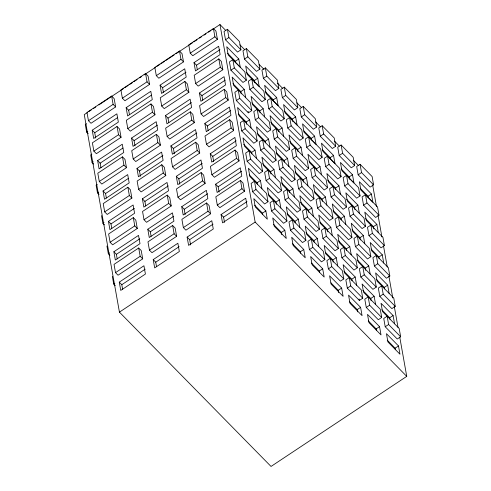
<?xml version="1.0" encoding="UTF-8"?>
<svg xmlns="http://www.w3.org/2000/svg" width="491" height="491" viewBox="0 0 491 491"><rect width="100%" height="100%" fill="white"/><g stroke="black" fill="none" stroke-linecap="round" stroke-linejoin="round"><path stroke-width="0.74" d="M111.641 96.07L86.981 112.439L88.454 120.718L90.982 123.29L115.643 106.921L114.17 98.642L111.641 96.07L113.114 104.35L115.643 106.921M145.569 73.546L120.903 89.921L122.382 98.2L124.904 100.772L149.571 84.397L148.098 76.123L145.569 73.546L147.042 81.825L149.571 84.397M179.497 51.027L154.831 67.402L156.31 75.675L158.832 78.253L183.499 61.878L182.02 53.599L179.497 51.027L180.97 59.307L183.499 61.878M213.425 28.509L188.759 44.877L190.232 53.157L192.76 55.728L217.421 39.36L215.948 31.08L213.425 28.509L214.898 36.788L217.421 39.36M87.441 112.513L84.256 114.63L119.436 312.141L271.032 466.45L406.744 376.37L399.76 337.17M88.718 111.666L91.265 109.978M93.18 108.707L95.727 107.013M98.912 104.902L123.757 88.411M125.033 87.564L128.219 85.446M129.495 84.599L132.68 82.488M133.951 81.641L137.136 79.53M139.69 77.836L141.598 76.565M144.145 74.877L155.616 67.261M156.887 66.42L160.078 64.303M161.349 63.456L164.534 61.344M165.811 60.497L174.09 54.998M176.005 53.728L192.57 42.735M193.841 41.888L197.026 39.777M199.579 38.083L201.488 36.813M204.035 35.125L205.95 33.854M208.497 32.16L211.044 30.473M212.321 29.626L219.968 24.55L225.878 30.571M88.454 120.718L113.114 104.35M122.382 98.2L147.042 81.825M156.31 75.675L180.97 59.307M190.232 53.157L214.898 36.788M227.425 29.27L224.031 31.516L225.504 39.796L237.558 52.064L240.946 49.812L239.473 41.532L227.425 29.27L228.898 37.543L240.946 49.812M86.422 123.72L85.293 124.469L86.655 132.134L88.214 133.718M225.504 39.796L228.898 37.543M86.655 132.134L87.785 131.379M92.21 130.201L116.876 113.832L118.349 122.112L93.683 138.48L92.21 130.201L94.738 132.773L95.677 138.045M126.138 107.682L150.798 91.314L152.278 99.593L127.611 115.962L126.138 107.682L128.667 110.254L129.471 114.771M160.066 85.164L184.726 68.795L186.206 77.075L161.539 93.443L160.066 85.164L162.595 87.736L163.399 92.253M193.994 62.645L218.655 46.277L220.128 54.556L195.467 70.925L193.994 62.645L196.517 65.217L197.321 69.734M94.738 132.773L117.502 117.662M128.667 110.254L151.431 95.144M162.595 87.736L185.991 72.208M196.517 65.217L219.919 49.689M117.054 126.457L92.388 142.826L93.867 151.105L96.389 153.677L121.056 137.302L119.583 129.029L117.054 126.457L118.527 134.73L121.056 137.302M150.983 103.932L126.316 120.307L127.795 128.587L130.318 131.158L154.984 114.784L153.505 106.504L150.983 103.932L152.456 112.212L154.984 114.784M184.911 81.414L160.244 97.789L161.717 106.062L164.246 108.634L188.912 92.265L187.433 83.986L184.911 81.414L186.384 89.693L188.912 92.265M218.833 58.895L194.172 75.264L195.645 83.544L198.174 86.115L222.834 69.747L221.361 61.467L218.833 58.895L220.312 67.175L222.834 69.747M246.372 48.554L242.977 50.806L244.457 59.086L256.505 71.355L259.899 69.102L258.426 60.823L246.372 48.554L247.851 56.833L259.899 69.102M93.867 151.105L118.527 134.73M127.795 128.587L152.456 112.212M161.717 106.062L186.384 89.693M195.645 83.544L220.312 67.175M232.838 59.65L229.444 61.903L230.917 70.182L242.971 82.451L246.359 80.199L244.886 71.919L232.838 59.65L234.311 67.93L246.359 80.199M91.835 154.106L90.706 154.855L92.069 162.515L93.628 164.104M235.662 62.738L235.398 61.228L238.786 58.975L226.738 46.713L228.211 54.992L240.265 67.255L238.786 58.975M244.457 59.086L247.851 56.833M230.917 70.182L234.311 67.93M92.069 162.515L93.198 161.766M97.623 160.588L122.284 144.219L123.763 152.498L99.096 168.867L97.623 160.588L100.152 163.159L100.956 167.677M131.551 138.069L156.212 121.7L157.691 129.98L133.024 146.349L131.551 138.069L134.08 140.641L135.019 145.913M165.479 115.551L190.14 99.182L191.613 107.461L166.952 123.83L165.479 115.551L168.002 118.122L168.812 122.64M199.407 93.032L224.068 76.664L225.541 84.937L200.88 101.312L199.407 93.032L201.93 95.604L202.734 100.121M100.152 163.159L122.916 148.049M134.08 140.641L157.476 125.113M168.002 118.122L191.404 102.594M201.93 95.604L225.332 80.07M122.468 156.838L97.801 173.213L99.28 181.492L101.803 184.064L126.469 167.689L124.99 159.415L122.468 156.838L123.941 165.117L126.469 167.689M156.396 134.319L131.729 150.694L133.202 158.967L135.731 161.539L160.397 145.17L158.918 136.891L156.396 134.319L157.869 142.599L160.397 145.17M190.318 111.801L165.657 128.169L167.13 136.449L169.659 139.021L194.319 122.652L192.846 114.372L190.318 111.801L191.797 120.08L194.319 122.652M224.246 89.282L199.585 105.651L201.058 113.93L203.587 116.502L228.247 100.133L226.774 91.854L224.246 89.282L225.725 97.562L228.247 100.133M265.324 67.844L261.93 70.096L263.403 78.376L275.457 90.639L278.845 88.392L277.372 80.113L265.324 67.844L266.797 76.123L278.845 88.392M251.785 78.941L248.391 81.193L249.87 89.472L261.918 101.741L265.312 99.489L263.839 91.209L251.785 78.941L253.258 87.22L265.312 99.489M99.28 181.492L123.941 165.117M133.202 158.967L157.869 142.599M167.13 136.449L191.797 120.08M201.058 113.93L225.725 97.562M97.249 184.493L96.119 185.242L97.482 192.902L99.041 194.491M254.749 82.776L254.344 80.518L257.738 78.265L245.684 66.003L247.163 74.282L259.211 86.545L257.738 78.265M241.21 93.873L240.805 91.614L244.199 89.362L232.151 77.099L233.624 85.379L250.3 102.306L251.773 110.585L248.378 112.838L236.331 100.569L234.858 92.29L238.252 90.037L239.725 98.317L251.773 110.585M263.403 78.376L266.797 76.123M249.87 89.472L253.258 87.22M236.331 100.569L239.725 98.317M97.482 192.902L98.611 192.153M103.036 190.974L127.697 174.606L129.176 182.885L104.509 199.254L103.036 190.974L105.565 193.546L106.369 198.063M136.964 168.456L161.625 152.087L163.104 160.367L138.437 176.735L136.964 168.456L139.493 171.028L140.426 176.294M170.893 145.937L195.553 129.569L197.026 137.848L172.366 154.217L170.893 145.937L173.415 148.509L174.354 153.775M204.821 123.419L229.481 107.05L230.954 115.324L206.294 131.698L204.821 123.419L207.343 125.991L208.147 130.508M105.565 193.546L128.329 178.436M139.493 171.028L162.889 155.5M173.415 148.509L196.817 132.981M207.343 125.991L230.745 110.457M127.881 187.224L103.214 203.599L104.693 211.879L107.216 214.45L131.883 198.076L130.403 189.796L127.881 187.224L129.354 195.504L131.883 198.076M161.809 164.706L137.142 181.075L138.615 189.354L141.144 191.926L165.805 175.557L164.332 167.278L161.809 164.706L163.282 172.985L165.805 175.557M195.731 142.187L171.071 158.556L172.544 166.836L175.072 169.407L199.733 153.039L198.26 144.759L195.731 142.187L197.21 150.467L199.733 153.039M229.659 119.669L204.999 136.038L206.472 144.317L209 146.889L233.661 130.52L232.188 122.241L229.659 119.669L231.138 127.948L233.661 130.52M284.271 87.134L280.877 89.387L282.356 97.666L294.404 109.929L297.798 107.676L296.325 99.397L284.271 87.134L285.75 95.414L297.798 107.676M270.737 98.231L267.343 100.483L268.816 108.763L280.87 121.025L284.258 118.773L282.785 110.5L270.737 98.231L272.21 106.51L284.258 118.773M273.561 101.312L273.297 99.808L276.685 97.556L264.637 85.287L266.11 93.566L278.164 105.835L276.685 97.556M104.693 211.879L129.354 195.504M138.615 189.354L163.282 172.985M172.544 166.836L197.21 150.467M206.472 144.317L231.138 127.948M260.027 112.408L259.757 110.905L263.151 108.652L251.097 96.389L252.577 104.663L269.246 121.596L270.725 129.876L267.331 132.122L255.283 119.859L253.804 111.58L257.198 109.327L258.671 117.607L270.725 129.876M282.356 97.666L285.75 95.414M246.623 124.26L246.218 122.001L249.612 119.749L237.564 107.486L239.037 115.766L255.713 132.693L257.186 140.972L253.792 143.225L241.744 130.956L240.271 122.676L243.659 120.424L245.138 128.703L257.186 140.972M268.816 108.763L272.21 106.51M255.283 119.859L258.671 117.607M241.744 130.956L245.138 128.703M104.454 224.878L102.895 223.288L104.024 222.54M108.45 221.361L133.11 204.993L134.589 213.272L109.923 229.641L108.45 221.361L110.978 223.933L111.782 228.45M142.378 198.843L167.038 182.474L168.511 190.754L143.851 207.122L142.378 198.843L144.9 201.414L145.704 205.932M176.306 176.324L200.966 159.956L202.439 168.229L177.779 184.604L176.306 176.324L178.828 178.896L179.767 184.162M210.228 153.806L234.894 137.431L236.367 145.71L211.707 162.085L210.228 153.806L212.756 156.377L213.695 161.643M110.978 223.933L134.374 208.405M144.9 201.414L168.303 185.886M178.828 178.896L202.231 163.362M212.756 156.377L236.153 140.843M133.294 217.611L108.628 233.986L110.101 242.259L112.629 244.831L137.29 228.462L135.817 220.183L133.294 217.611L134.767 225.891L137.29 228.462M167.216 195.093L142.556 211.461L144.029 219.741L146.557 222.313L171.218 205.944L169.745 197.664L167.216 195.093L168.695 203.372L171.218 205.944M201.144 172.574L176.484 188.943L177.957 197.222L180.485 199.794L205.146 183.425L203.673 175.146L201.144 172.574L202.623 180.854L205.146 183.425M235.072 150.056L210.412 166.424L211.885 174.704L214.414 177.276L239.074 160.907L237.601 152.627L235.072 150.056L236.545 158.335L239.074 160.907M303.223 106.424L299.829 108.677L301.302 116.956L313.356 129.219L316.744 126.966L315.271 118.687L303.223 106.424L304.696 114.704L316.744 126.966M289.684 117.521L286.29 119.773L287.769 128.053L299.817 140.316L303.211 138.063L301.738 129.784L289.684 117.521L291.157 125.8L303.211 138.063M292.648 121.357L292.243 119.098L295.637 116.846L283.583 104.577L285.062 112.856L297.11 125.125L295.637 116.846M278.974 131.698L278.704 130.195L282.098 127.942L270.05 115.673L271.523 123.953L288.199 140.886L289.672 149.16L286.278 151.412L274.23 139.149L272.757 130.87L276.151 128.617L277.624 136.897L289.672 149.16M110.101 242.259L134.767 225.891M144.029 219.741L168.695 203.372M177.957 197.222L202.623 180.854M211.885 174.704L236.545 158.335M301.302 116.956L304.696 114.704M265.441 142.795L265.171 141.291L268.565 139.039L256.511 126.776L257.984 135.05L274.659 151.983L276.138 160.256L272.744 162.509L260.69 150.246L259.217 141.967L262.611 139.714L264.084 147.994L276.138 160.256M287.769 128.053L291.157 125.8M251.901 153.892L251.631 152.388L255.025 150.136L242.977 137.873L244.45 146.152L261.126 163.08L262.599 171.359L259.205 173.611L247.157 161.343L245.684 153.063L249.072 150.811L250.551 159.09L262.599 171.359M274.23 139.149L277.624 136.897M260.69 150.246L264.084 147.994M247.157 161.343L250.551 159.09M109.867 255.265L108.308 253.675L109.438 252.926M113.863 251.748L138.523 235.379L139.996 243.659L115.336 260.027L113.863 251.748L116.385 254.32L117.189 258.837M147.791 229.229L172.451 212.861L173.924 221.14L149.264 237.509L147.791 229.229L150.314 231.801L151.118 236.318M181.713 206.711L206.38 190.342L207.853 198.616L183.192 214.99L181.713 206.711L184.242 209.283L185.181 214.549M215.641 184.193L240.308 167.818L241.781 176.097L217.12 192.466L215.641 184.193L218.17 186.764L219.109 192.03M116.385 254.32L139.788 238.792M150.314 231.801L173.716 216.267M184.242 209.283L207.638 193.749M218.17 186.764L241.566 171.23M322.17 125.714L318.776 127.961L320.255 136.24L332.303 148.509L335.697 146.257L334.224 137.977L322.17 125.714L323.643 133.988L335.697 146.257M138.701 247.998L114.041 264.367L115.514 272.646L118.043 275.218L142.703 258.849L141.23 250.57L138.701 247.998L140.18 256.277L142.703 258.849M172.629 225.479L147.969 241.848L149.442 250.128L151.971 252.699L176.631 236.331L175.158 228.051L172.629 225.479L174.109 233.759L176.631 236.331M206.558 202.961L181.897 219.33L183.37 227.609L185.899 230.181L210.559 213.812L209.086 205.533L206.558 202.961L208.031 211.24L210.559 213.812M240.486 180.442L215.825 196.811L217.298 205.091L219.827 207.662L244.487 191.294L243.014 183.014L240.486 180.442L241.959 188.722L244.487 191.294M308.636 136.811L305.242 139.063L306.715 147.337L318.763 159.606L322.157 157.353L320.684 149.074L308.636 136.811L310.109 145.091L322.157 157.353M311.46 139.892L311.19 138.388L314.584 136.136L302.536 123.867L304.009 132.147L316.063 144.415L314.584 136.136M298.055 151.744L297.656 149.485L301.051 147.232L288.996 134.964L290.476 143.243L307.145 160.17L308.624 168.45L305.23 170.702L293.182 158.44L291.703 150.16L295.097 147.908L296.57 156.187L308.624 168.45M320.255 136.24L323.643 133.988M284.387 162.085L284.117 160.582L287.511 158.329L275.463 146.06L276.936 154.34L293.612 171.267L295.085 179.546L291.691 181.799L279.643 169.536L278.17 161.257L281.558 159.004L283.037 167.284L295.085 179.546M115.514 272.646L140.18 256.277M149.442 250.128L174.109 233.759M183.37 227.609L208.031 211.24M217.298 205.091L241.959 188.722M306.715 147.337L310.109 145.091M270.983 173.937L270.584 171.678L273.972 169.426L261.924 157.157L263.397 165.436L280.073 182.37L281.546 190.643L278.158 192.895L266.104 180.633L264.631 172.353L268.025 170.101L269.498 178.38L281.546 190.643M293.182 158.44L296.57 156.187M257.315 184.278L257.045 182.775L260.439 180.522L248.391 168.26L249.864 176.533L266.539 193.466L268.012 201.746L264.618 203.992L252.57 191.729L251.091 183.45L254.485 181.197L255.964 189.477L268.012 201.746M279.643 169.536L283.037 167.284M266.104 180.633L269.498 178.38M252.57 191.729L255.964 189.477M115.281 285.652L113.722 284.062L114.851 283.313M119.276 282.135L143.937 265.766L145.41 274.046L120.749 290.414L119.276 282.135L121.799 284.706L122.603 289.224M153.204 259.616L177.865 243.248L179.338 251.521L154.677 267.896L153.204 259.616L155.727 262.188L156.531 266.705M187.126 237.098L211.793 220.723L213.266 229.002L188.605 245.377L187.126 237.098L189.655 239.669L190.594 244.935M221.054 214.579L245.721 198.204L247.194 206.484L222.527 222.853L221.054 214.579L223.583 217.151L224.522 222.417M121.799 284.706L145.201 269.178M155.727 262.188L179.129 246.654M189.655 239.669L213.051 224.135M223.583 217.151L246.979 201.617M341.122 144.998L337.728 147.251L339.201 155.53L351.255 167.799L354.643 165.547L353.17 157.267L341.122 144.998L342.595 153.278L354.643 165.547M327.583 156.095L324.189 158.347L325.668 166.627L337.716 178.896L341.11 176.643L339.637 168.364L327.583 156.095L329.056 164.375L341.11 176.643M330.412 159.182L330.142 157.672L333.536 155.42L321.482 143.157L322.961 151.437L335.009 163.699L333.536 155.42M316.873 170.279L316.603 168.769L319.997 166.523L307.949 154.254L309.422 162.533L326.098 179.46L327.571 187.74L324.177 189.992L312.129 177.724L310.656 169.444L314.05 167.198L315.523 175.471L327.571 187.74M339.201 155.53L342.595 153.278M303.469 182.124L303.07 179.872L306.464 177.619L294.41 165.35L295.883 173.63L312.558 190.557L314.037 198.837L310.643 201.089L298.589 188.82L297.116 180.547L300.51 178.294L301.983 186.574L314.037 198.837M325.668 166.627L329.056 164.375M289.8 192.472L289.53 190.968L292.924 188.716L280.877 176.447L282.35 184.726L299.025 201.654L300.498 209.933L297.104 212.186L285.056 199.923L283.583 191.643L286.971 189.391L288.45 197.67L300.498 209.933M312.129 177.724L315.523 175.471M276.396 204.324L275.997 202.065L279.385 199.812L267.337 187.544L268.81 195.823L285.486 212.75L286.959 221.03L283.571 223.282L271.517 211.02L270.044 202.74L273.438 200.488L274.911 208.767L286.959 221.03M298.589 188.82L301.983 186.574M262.728 214.665L262.458 213.162L265.852 210.909L253.798 198.64L255.277 206.92L267.325 219.189L265.852 210.909M285.056 199.923L288.45 197.67M271.517 211.02L274.911 208.767M119.436 312.141L255.148 222.061L219.968 24.55M360.069 164.289L356.675 166.541L358.154 174.821L370.202 187.083L373.596 184.837L372.123 176.557L360.069 164.289L361.542 172.568L373.596 184.837M346.536 175.385L343.141 177.638L344.614 185.917L356.662 198.186L360.056 195.934L358.583 187.654L346.536 175.385L348.009 183.665L360.056 195.934M349.494 179.221L349.089 176.963L352.483 174.71L340.435 162.447L341.908 170.727L353.962 182.99L352.483 174.71M335.826 189.569L335.556 188.059L338.95 185.807L326.896 173.544L328.375 181.823L345.044 198.751L346.523 207.03L343.129 209.283L331.075 197.014L329.602 188.734L332.996 186.482L334.469 194.761L346.523 207.03M358.154 174.821L361.542 172.568M322.421 201.414L322.016 199.156L325.41 196.903L313.362 184.641L314.835 192.92L331.511 209.847L332.984 218.127L329.59 220.379L317.542 208.11L316.069 199.831L319.457 197.578L320.936 205.858L332.984 218.127M344.614 185.917L348.009 183.665M308.882 212.511L308.483 210.258L311.871 208.006L299.823 195.737L301.296 204.017L317.972 220.944L319.445 229.223L316.057 231.476L304.003 219.207L302.53 210.934L305.924 208.681L307.397 216.954L319.445 229.223M331.075 197.014L334.469 194.761M295.214 222.859L294.944 221.355L298.338 219.103L286.284 206.834L287.763 215.113L304.438 232.04L305.911 240.32L302.517 242.572L290.469 230.304L288.99 222.03L292.384 219.778L293.857 228.057L305.911 240.32M317.542 208.11L320.936 205.858M281.809 234.71L281.404 232.452L284.798 230.199L272.75 217.93L274.224 226.21L286.278 238.479L284.798 230.199M304.003 219.207L307.397 216.954M290.469 230.304L293.857 228.057M365.482 194.675L362.088 196.928L363.567 205.207L375.615 217.47L379.009 215.218L377.53 206.944L365.482 194.675L366.955 202.955L379.009 215.218M368.311 197.756L368.041 196.253L371.435 194L359.381 181.738L360.86 190.011L372.908 202.28L371.435 194M354.907 209.608L354.502 207.349L357.896 205.097L345.848 192.834L347.321 201.107L363.997 218.041L365.47 226.32L362.076 228.573L350.028 216.304L348.555 208.024L351.943 205.772L353.422 214.051L365.47 226.32M341.233 219.95L340.969 218.446L344.363 216.193L332.309 203.931L333.782 212.21L350.457 229.137L351.937 237.417L348.542 239.669L336.488 227.401L335.015 219.121L338.409 216.869L339.882 225.148L351.937 237.417M363.567 205.207L366.955 202.955M327.835 231.801L327.429 229.543L330.824 227.29L318.776 215.027L320.249 223.307L336.924 240.234L338.397 248.514L335.003 250.766L322.955 238.497L321.482 230.218L324.87 227.965L326.349 236.245L338.397 248.514M350.028 216.304L353.422 214.051M314.16 242.149L313.896 240.639L317.284 238.393L305.236 226.124L306.709 234.403L323.385 251.331L324.858 259.61L321.47 261.863L309.416 249.594L307.943 241.314L311.337 239.068L312.81 247.341L324.858 259.61M336.488 227.401L339.882 225.148M300.627 253.246L300.357 251.742L303.751 249.489L291.697 237.221L293.176 245.5L305.224 257.769L303.751 249.489M322.955 238.497L326.349 236.245M309.416 249.594L312.81 247.341M373.854 228.898L373.455 226.639L376.849 224.387L364.795 212.118L366.274 220.398L382.943 237.331L384.422 245.604L381.028 247.857L368.974 235.594L367.501 227.315L370.895 225.062L372.368 233.342L384.422 245.604M360.32 239.995L359.915 237.736L363.309 235.484L351.261 223.221L352.734 231.494L369.41 248.428L370.883 256.707L367.489 258.953L355.441 246.691L353.968 238.411L357.356 236.159L358.835 244.438L370.883 256.707M346.646 250.336L346.382 248.833L349.77 246.58L337.722 234.317L339.195 242.597L355.871 259.524L357.344 267.804L353.956 270.056L341.902 257.787L340.429 249.508L343.823 247.255L345.296 255.535L357.344 267.804M368.974 235.594L372.368 233.342M333.248 262.188L332.843 259.929L336.237 257.677L324.183 245.414L325.662 253.694L342.337 270.621L343.81 278.9L340.416 281.153L328.369 268.884L326.889 260.604L330.283 258.352L331.756 266.631L343.81 278.9M355.441 246.691L358.835 244.438M319.573 272.536L319.303 271.026L322.697 268.773L310.65 256.511L312.123 264.79L324.177 277.053L322.697 268.773M341.902 257.787L345.296 255.535M328.369 268.884L331.756 266.631M379.132 258.53L378.868 257.026L382.262 254.774L370.208 242.505L371.681 250.784L388.356 267.712L389.836 275.991L386.442 278.244L374.387 265.981L372.915 257.701L376.309 255.449L377.782 263.728L389.836 275.991M365.734 270.381L365.329 268.123L368.723 265.87L356.675 253.601L358.148 261.881L374.823 278.814L376.296 287.088L372.902 289.34L360.854 277.077L359.375 268.798L362.769 266.545L364.248 274.825L376.296 287.088M352.059 280.723L351.795 279.219L355.183 276.967L343.135 264.704L344.608 272.978L361.284 289.911L362.757 298.19L359.369 300.437L347.315 288.174L345.842 279.895L349.236 277.642L350.709 285.922L362.757 298.19M374.387 265.981L377.782 263.728M338.655 292.575L338.256 290.316L341.65 288.064L329.596 275.801L331.075 284.08L343.123 296.343L341.65 288.064M360.854 277.077L364.248 274.825M347.315 288.174L350.709 285.922M384.545 288.917L384.281 287.413L387.669 285.161L375.621 272.892L377.094 281.171L393.77 298.098L395.243 306.378L391.855 308.63L379.801 296.368L378.328 288.088L381.722 285.836L383.195 294.115L395.243 306.378M371.147 300.768L370.742 298.51L374.136 296.257L362.082 283.988L363.561 292.268L380.237 309.195L381.71 317.474L378.315 319.727L366.268 307.464L364.788 299.185L368.182 296.932L369.655 305.212L381.71 317.474M357.608 311.865L357.202 309.606L360.597 307.354L348.549 295.085L350.022 303.364L362.076 315.633L360.597 307.354M379.801 296.368L383.195 294.115M366.268 307.464L369.655 305.212M389.958 319.303L389.694 317.8L393.082 315.547L381.034 303.278L382.507 311.558L399.183 328.485L400.656 336.765L397.268 339.017L385.214 326.754L383.741 318.475L387.135 316.222L388.608 324.502L400.656 336.765M376.425 330.4L376.155 328.896L379.549 326.644L367.495 314.375L368.974 322.655L381.022 334.923L379.549 326.644M385.214 326.754L388.608 324.502M395.372 349.69L395.102 348.187L398.496 345.934L386.448 333.665L387.921 341.945L399.969 354.214L398.496 345.934M239.854 44.798L244.696 49.72M259.211 64.499L264.048 69.421M277.489 83.102L282.859 88.57M296.84 102.803L301.677 107.725M315.652 121.952L320.494 126.874M334.469 141.107L339.306 146.03M353.287 160.256L358.657 165.731M227.536 53.231L235.398 61.228M246.488 72.521L254.344 80.518M265.435 91.811L273.297 99.808M284.387 111.095L292.243 119.098M303.855 130.919L311.19 138.388M322.286 149.675L330.142 157.672M341.233 168.965L349.089 176.963M360.179 188.256L368.041 196.253M232.949 83.617L240.805 91.614M251.895 102.907L259.757 110.905M270.848 122.191L278.704 130.195M289.794 141.482L297.656 149.485M309.269 161.306L316.603 168.769M327.693 180.062L335.556 188.059M346.646 199.352L354.502 207.349M365.592 218.636L373.455 226.639M238.362 114.004L246.218 122.001M257.309 133.294L265.171 141.291M276.261 152.578L284.117 160.582M295.208 171.868L303.07 179.872M314.682 191.693L322.016 199.156M333.107 210.449L340.969 218.446M352.059 229.739L359.915 237.736M371.006 249.023L378.868 257.026M243.775 144.391L251.631 152.388M262.722 163.681L270.584 171.678M281.674 182.965L289.53 190.968M300.621 202.255L308.483 210.258M320.095 222.079L327.429 229.543M338.52 240.835L346.382 248.833M357.473 260.126L365.329 268.123M376.419 279.41L384.281 287.413M249.189 174.778L257.045 182.775M268.135 194.062L275.997 202.065M287.088 213.352L294.944 221.355M306.034 232.642L313.896 240.639M325.508 252.466L332.843 259.929M343.933 271.222L351.795 279.219M362.886 290.506L370.742 298.51M381.832 309.796L389.694 317.8M254.602 205.164L262.458 213.162M273.548 224.448L281.404 232.452M292.501 243.739L300.357 251.742M311.447 263.029L319.303 271.026M330.922 282.853L338.256 290.316M349.347 301.609L357.202 309.606M368.293 320.893L376.155 328.896M387.246 340.183L395.102 348.187M255.148 222.061L406.744 376.37M372.638 184.892L376.529 206.754M378.009 215.046L381.9 236.907M383.514 245.954L387.27 267.061M388.884 276.108L392.775 297.969M394.255 306.261L398.017 327.374M376.849 224.387L378.322 232.666M382.262 254.774L383.735 263.053M387.669 285.161L389.148 293.44M393.082 315.547L394.561 323.827M357.896 205.097L359.369 213.376M363.309 235.484L364.782 243.763M368.723 265.87L370.196 274.15M374.136 296.257L375.609 304.537M338.95 185.807L340.423 194.086M344.363 216.193L345.836 224.473M349.77 246.58L351.249 254.86M355.183 276.967L356.662 285.246M359.099 298.933L359.369 300.437M319.997 166.523L321.47 174.796M325.41 196.903L326.883 205.183M330.824 227.29L332.297 235.57M336.237 257.677L337.71 265.956M301.051 147.232L302.524 155.512M306.464 177.619L307.937 185.899M311.871 208.006L313.35 216.279M317.284 238.393L318.763 246.666M282.098 127.942L283.571 136.222M287.511 158.329L288.984 166.609M292.924 188.716L294.397 196.995M298.338 219.103L299.811 227.382M263.151 108.652L264.624 116.932M268.565 139.039L270.038 147.318M273.972 169.426L275.451 177.705M279.385 199.812L280.864 208.092M244.199 89.362L245.672 97.641M248.115 111.328L248.378 112.838M249.612 119.749L251.085 128.028M255.025 150.136L256.498 158.415M260.439 180.522L261.912 188.802M101.527 215.629L102.895 223.288M106.94 246.016L108.308 253.675M112.353 276.402L113.722 284.062"/></g></svg>
